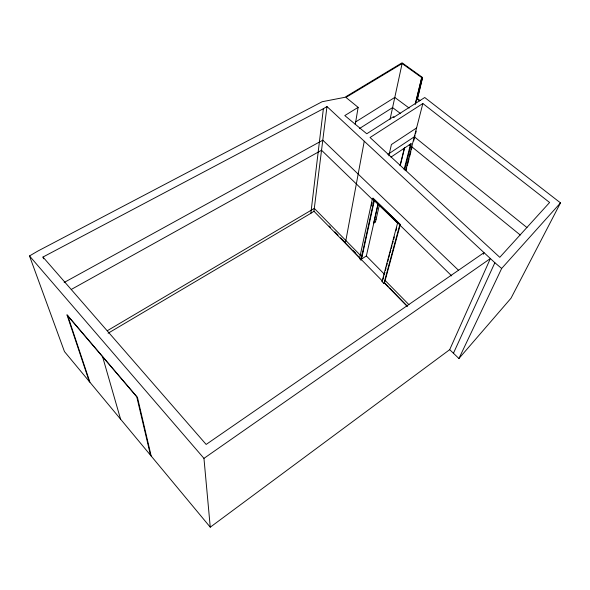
<?xml version="1.0" encoding="UTF-8"?>
<svg xmlns="http://www.w3.org/2000/svg" width="590" height="590" viewBox="0 0 590 590"><rect width="100%" height="100%" fill="white"/><g stroke="black" fill="none" stroke-linecap="round" stroke-linejoin="round"><path stroke-width="0.89" d="M108.11 333.225L310.842 213.322L323.372 108.715L326.978 106.547L494.863 262.727L501.662 268.457L458.932 358.506L449.705 349.656L490.371 258.553L203.956 458.364L210.261 527.187L449.705 349.656M310.842 213.322L313.946 211.242L326.978 106.547M355.246 124.556L358.137 107.358L345.954 97.416L402.115 63.528L421.732 77.615L415.434 104.002M364.251 141.239L345.342 243.272L345.718 243.006L340.607 237.77M374.562 199.56L361.397 259.637L360.896 260.006L359.524 258.597L372.474 198.454L373.028 198.078L400.33 224.451L384.429 283.112L383.928 283.495L382.025 281.555L397.653 222.791L372.474 198.454M371.309 206.028L372.084 202.429M390.071 119.239L402.115 63.528M360.918 259.991L374.038 199.929M361.287 258.435L362.85 251.296M373.175 204.022L373.957 200.453M374.444 219.546L377.873 204.354M388.854 155.812L391.399 144.55L416.584 127.949M361.419 259.121L366.361 255.957L378.22 203.594M376.14 219.104L374.237 220.446L373.603 223.241L375.498 221.899L379.407 204.789M210.261 527.187L64.458 351.574L29.5 255.949L37.797 251.097L322.162 101.723L344.848 97.321L402.078 62.813L422.551 77.496L417.565 98.626L420.006 100.529M400.035 165.657L404.401 147.928M415.19 104.165L421.732 77.615M400.322 165.237L404.718 147.434M417.477 97.984L422.551 77.496M404.084 169.581L410.603 143.938M404.6 169.964L411.355 143.481L390.956 157.124M405.603 170.687L422.86 103.516L549.607 202.495L499.782 257.321L370.041 137.514L422.86 103.516M406.09 170.363L406.775 167.693M407.233 165.908L409.069 158.784M409.526 157.006L410.906 151.66M411.363 149.875L412.049 147.205M413.656 140.973L415.036 135.626M415.493 133.849L416.179 131.172M382.999 279.402L383.707 276.747M384.178 274.977L384.887 272.315M385.358 270.544L386.067 267.889M386.538 266.12L387.254 263.457M387.726 261.687L388.434 259.032M388.906 257.262L389.614 254.6M390.086 252.83L390.794 250.175M391.266 248.405L391.974 245.742M392.446 243.972L393.154 241.317M393.626 239.547L394.334 236.885M395.986 230.69L396.694 228.028M373.964 200.261L397.564 223.108L398.198 222.393M383.928 283.495L399.777 224.842L400.33 224.451M483.313 254.297L484.021 252.645L206.153 444.44L42.967 257.041L323.372 108.715M453.371 353.395L494.863 262.727M393.5 117.491L424.734 97.505L560.5 202.894L511.021 298.201L458.932 358.506M501.662 268.457L560.5 202.894M382.025 281.555L382.526 281.172L361.095 259.327M359.524 258.597L360.025 258.236L345.497 243.161M410.271 147.743L411.754 146.748L520.247 235.004M387.903 154.344L414.313 136.784L526.966 227.57M359.457 128.546L392.586 107.609L400.669 113.649M355.763 121.842L394.784 97.431L409.143 108.059M358.137 107.358L344.803 115.574L366.759 133.775L393.493 116.68L394.054 117.137M107.306 330.717L314.3 208.395L360.608 255.514M71.294 289.439L321.543 150.258L372.666 199.73M64.155 282.47L322.796 140.184L458.563 270.323M416.732 98.737L419.468 100.868M409.276 144.734L410.574 145.789M375.019 221.479L375.498 221.899M374.488 199.892L398.117 222.718M397.653 222.791L399.777 224.842M400.101 225.299L451.704 275.913M366.361 255.957L384.282 274.107M385.145 280.464L408.929 304.654M313.946 211.242L360.025 258.236M384.429 283.112L407.439 306.571M329.117 225.977L330.393 227.29M334.862 231.87L338.055 235.144M353.255 250.743L355.763 253.317M384.363 282.654L388.198 286.593M389.481 287.905L406.761 305.635M29.5 255.949L203.956 458.364M67.098 315.097L136.762 396.797L150.509 455.222M42.967 257.041L43.564 258.774M89.282 381.472L66.987 314.78L137.463 397.417L151.18 456.026M67.784 315.908L89.894 382.209M102.586 356.714L120.581 419.173"/></g></svg>
